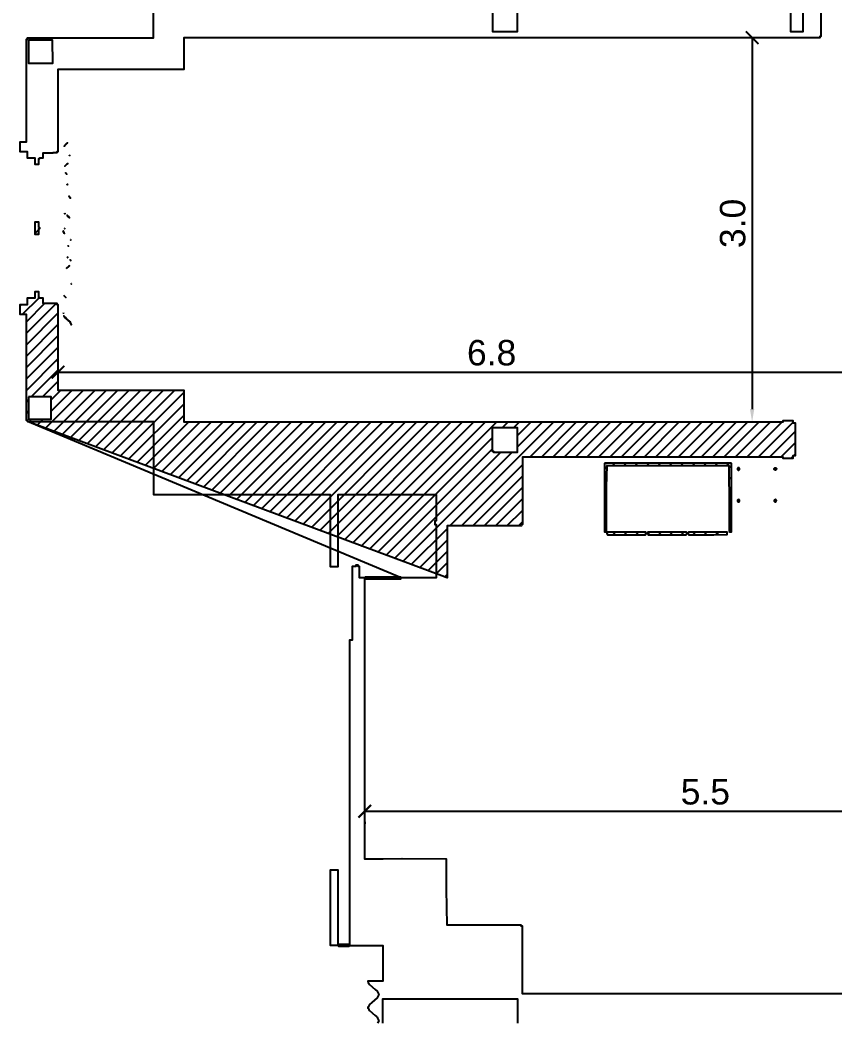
# Model space of a CAD drawing. Header units: metres. Extents: x -155 to -31, y -2 to 38.
# Drawn here: x -147.2 to -140.78, y 5.72 to 13.6 of the extents above; entities that cross this region are included whole.
import ezdxf

# ---------------------------------------------------------------- set-up
doc = ezdxf.new("R2010")
doc.units = ezdxf.units.M
doc.layers.add('DİMENSİONS', color=1, linetype='Continuous', true_color=0xff0000)
doc.layers.add('Layer 03$CATI_MOBILYA', color=9, linetype='Continuous', true_color=0xc0c0c0)
doc.layers.add('Layer 03$CATI_DUVAR', color=7, linetype='Continuous')
doc.styles.add('Default', font='arial.ttf')
doc.dimstyles.new('Default', dxfattribs={"dimscale": 2, "dimtxt": 0.1, "dimasz": 0.1, "dimexe": 0.05, "dimexo": 0.05, "dimgap": 0.025, "dimtad": 1, "dimtoh": 1, "dimzin": 1, "dimdsep": 46, "dimtxsty": 'Default', "dimcen": 0.05, "dimazin": 1, "dimtfac": 1, "dimtdec": 4, "dimtix": 1, "dimtofl": 0, "dimtmove": 1, "dimatfit": 3, "dimfxl": 0.1, "dimtolj": 1, "dimtzin": 1, "dimarcsym": 0})
pattern_1 = [(45, (-140.90624, 9.92203), (-0.0449013, 0.0449013), [])]
pattern_2 = [(135, (-140.90624, 9.92203), (-0.0449013, -0.0449013), [])]

# ---------------------------------------------------------------- blocks, each defined once
blk = doc.blocks.new('_ArchTick')
at = {"color": 0, "linetype": 'ByBlock', "const_width": 0.15}
blk.add_lwpolyline([(-0.5, -0.5), (0.5, 0.5)], dxfattribs=at)
blk = doc.blocks.new('*D23')
at = {"layer": 'Defpoints', "color": 0}
for p in [(-141.4339, 13.46), (-141.4339, 10.4379), (-141.4339, 10.4379)]:
    blk.add_point(p, dxfattribs=at)
at = {"layer": 'DİMENSİONS', "color": 0, "lineweight": -2}
for p, q in [((-141.4339, 13.46), (-141.4339, 10.5379)), ((-141.3339, 13.46), (-141.3339, 13.46)), ((-141.3339, 10.4379), (-141.3339, 10.4379))]:
    blk.add_line(p, q, dxfattribs=at)
at = {"layer": 'DİMENSİONS', "color": 0}
blk.add_solid([(-141.4506, 10.5379), (-141.4172, 10.5379), (-141.4339, 10.4379)], dxfattribs=at)
at = {"layer": 'DİMENSİONS', "color": 0, "lineweight": -2, "xscale": 0.1, "yscale": 0.1, "zscale": 0.1, "rotation": 90}
blk.add_blockref('_ArchTick', (-141.4339, 13.46), dxfattribs=at)
at = {"layer": 'DİMENSİONS', "color": 0, "insert": (-141.5861, 11.999), "char_height": 0.2, "attachment_point": 5, "rotation": 90, "style": 'Default'}
blk.add_mtext('\\A1;3.0', dxfattribs=at)
blk = doc.blocks.new('*D24')
at = {"layer": 'Defpoints', "color": 0}
for p in [(-146.8987, 10.8087), (-140.0702, 10.8285), (-140.0702, 10.8087)]:
    blk.add_point(p, dxfattribs=at)
at = {"layer": 'DİMENSİONS', "color": 0, "lineweight": -2}
for p, q in [((-146.8987, 10.9087), (-146.8987, 10.9285)), ((-140.0702, 10.9087), (-140.0702, 10.9285)), ((-146.8987, 10.8285), (-140.0702, 10.8285))]:
    blk.add_line(p, q, dxfattribs=at)
at = {"layer": 'DİMENSİONS', "color": 0, "lineweight": -2, "xscale": 0.1, "yscale": 0.1, "zscale": 0.1, "rotation": 180}
blk.add_blockref('_ArchTick', (-146.8987, 10.8285), dxfattribs=at)
at = {"layer": 'DİMENSİONS', "color": 0, "lineweight": -2, "xscale": 0.1, "yscale": 0.1, "zscale": 0.1}
blk.add_blockref('_ArchTick', (-140.0702, 10.8285), dxfattribs=at)
at = {"layer": 'DİMENSİONS', "color": 0, "insert": (-143.4844, 10.9806), "char_height": 0.2, "attachment_point": 5, "style": 'Default'}
blk.add_mtext('\\A1;6.8', dxfattribs=at)
blk = doc.blocks.new('*D63')
at = {"layer": 'Defpoints', "color": 0}
for p in [(-144.4832, 7.39), (-139.0203, 7.39), (-139.0203, 7.3742)]:
    blk.add_point(p, dxfattribs=at)
at = {"layer": 'DİMENSİONS', "color": 0, "lineweight": -2}
for p, q in [((-144.4832, 7.3742), (-139.1203, 7.3742)), ((-144.4832, 7.29), (-144.4832, 7.2742)), ((-139.0203, 7.29), (-139.0203, 7.2742))]:
    blk.add_line(p, q, dxfattribs=at)
at = {"layer": 'DİMENSİONS', "color": 0}
blk.add_solid([(-139.1203, 7.3575), (-139.1203, 7.3908), (-139.0203, 7.3742)], dxfattribs=at)
at = {"layer": 'DİMENSİONS', "color": 0, "lineweight": -2, "xscale": 0.1, "yscale": 0.1, "zscale": 0.1, "rotation": 180}
blk.add_blockref('_ArchTick', (-144.4832, 7.3742), dxfattribs=at)
at = {"layer": 'DİMENSİONS', "color": 0, "insert": (-141.8018, 7.5259), "char_height": 0.2, "attachment_point": 5, "style": 'Default'}
blk.add_mtext('\\A1;5.5', dxfattribs=at)

msp = doc.modelspace()

# ---------------------------------------------------------------- hatches: boundary and pattern name
at = {"layer": 'Layer 03$CATI_DUVAR'}
h = msp.add_hatch(dxfattribs=at)
h.set_pattern_fill('ANSI31', scale=0.02, style=0, pattern_type=2)
h.set_pattern_definition(pattern_1)
h.paths.add_polyline_path([(-147.0517, 11.9667), (-147.0431, 11.9667), (-147.0431, 11.9568), (-147.0517, 11.9568), (-147.0517, 11.9117), (-147.0771, 11.9117), (-147.0771, 12.0124), (-147.0517, 12.0124)], flags=0)
h = msp.add_hatch(dxfattribs=at)
h.set_pattern_fill('ANSI31', scale=0.02, style=0, pattern_type=2)
h.set_pattern_definition(pattern_1)
h.paths.add_polyline_path([(-147.1378, 10.4399), (-147.1378, 10.4493), (-147.1472, 10.4493), (-147.1472, 11.2817), (-147.1969, 11.2817), (-147.1969, 11.362), (-147.1378, 11.3621), (-147.1378, 11.371), (-147.1372, 11.371), (-147.1372, 11.4125), (-147.0771, 11.4125), (-147.0771, 11.4623), (-147.0517, 11.4623), (-147.0517, 11.4169), (-147.0431, 11.4169), (-147.0431, 11.4125), (-147.0167, 11.4125), (-147.0167, 11.371), (-146.9378, 11.3711), (-146.9077, 11.3711), (-146.9077, 11.362), (-146.8987, 11.362), (-146.8991, 10.9455), (-146.8993, 10.9455), (-146.8993, 10.6879), (-145.9077, 10.6879), (-145.9077, 10.4379), (-141.1893, 10.4379), (-141.1893, 10.4494), (-141.1145, 10.4494), (-141.1145, 10.4379), (-141.1128, 10.4379), (-141.1128, 10.4295), (-141.0943, 10.4293), (-141.0943, 10.1696), (-141.1031, 10.1696), (-141.1031, 10.1693), (-141.1128, 10.1693), (-141.1128, 10.1599), (-141.1145, 10.1599), (-141.1145, 10.1494), (-141.1893, 10.1494), (-141.1893, 10.1599), (-143.2422, 10.1599), (-143.2422, 9.6293), (-143.2477, 9.6293), (-143.2497, 9.6201), (-143.8355, 9.6201), (-143.8355, 9.2093)], flags=0)
h.paths.add_polyline_path([(-143.4792, 10.39), (-143.4792, 10.2083), (-143.4702, 10.2083), (-143.4702, 10.1993), (-143.2811, 10.1993), (-143.2811, 10.39)], flags=0)
h.paths.add_polyline_path([(-147.1292, 10.6339), (-147.1292, 10.4579), (-146.9519, 10.4579), (-146.9519, 10.6339)], flags=0)
at = {"layer": 'Layer 03$CATI_MOBILYA'}
h = msp.add_hatch(dxfattribs=at)
h.set_pattern_fill('ANSI31', scale=0.02, angle=90, style=0, pattern_type=2)
h.set_pattern_definition(pattern_2)
h.paths.add_polyline_path([(-146.8325, 12.6261), (-146.8286, 12.6295), (-146.823, 12.6317), (-146.8311, 12.6247), (-146.8495, 12.6056), (-146.8357, 12.6228)], flags=0)
h = msp.add_hatch(dxfattribs=at)
h.set_pattern_fill('ANSI31', scale=0.02, angle=90, style=0, pattern_type=2)
h.set_pattern_definition(pattern_2)
h.paths.add_polyline_path([(-146.8069, 12.5355), (-146.8048, 12.532), (-146.8084, 12.5342)], flags=0)
h = msp.add_hatch(dxfattribs=at)
h.set_pattern_fill('ANSI31', scale=0.02, angle=90, style=0, pattern_type=2)
h.set_pattern_definition(pattern_2)
h.paths.add_polyline_path([(-146.8281, 12.4639), (-146.8202, 12.4709), (-146.8294, 12.4653), (-146.8441, 12.4482)], flags=0)
h = msp.add_hatch(dxfattribs=at)
h.set_pattern_fill('ANSI31', scale=0.02, angle=90, style=0, pattern_type=2)
h.set_pattern_definition(pattern_2)
h.paths.add_polyline_path([(-146.8371, 12.3978), (-146.8273, 12.387), (-146.8384, 12.3964)], flags=0)
h = msp.add_hatch(dxfattribs=at)
h.set_pattern_fill('ANSI31', scale=0.02, angle=90, style=0, pattern_type=2)
h.set_pattern_definition(pattern_2)
h.paths.add_polyline_path([(-146.8262, 12.3045), (-146.8226, 12.3078), (-146.8249, 12.303)], flags=0)
h = msp.add_hatch(dxfattribs=at)
h.set_pattern_fill('ANSI31', scale=0.02, angle=90, style=0, pattern_type=2)
h.set_pattern_definition(pattern_2)
h.paths.add_polyline_path([(-146.814, 12.2127), (-146.7994, 12.1974), (-146.8125, 12.214)], flags=0)
h = msp.add_hatch(dxfattribs=at)
h.set_pattern_fill('ANSI31', scale=0.02, angle=90, style=0, pattern_type=2)
h.set_pattern_definition(pattern_2)
h.paths.add_polyline_path([(-146.8445, 12.0793), (-146.8425, 12.0761), (-146.844, 12.0749)], flags=0)
h = msp.add_hatch(dxfattribs=at)
h.set_pattern_fill('ANSI31', scale=0.02, angle=90, style=0, pattern_type=2)
h.set_pattern_definition(pattern_2)
h.paths.add_polyline_path([(-146.8135, 12.0479), (-146.8071, 12.0436), (-146.8155, 12.0533), (-146.8266, 12.0626), (-146.8251, 12.0588), (-146.817, 12.0519)], flags=0)
h = msp.add_hatch(dxfattribs=at)
h.set_pattern_fill('ANSI31', scale=0.02, angle=90, style=0, pattern_type=2)
h.set_pattern_definition(pattern_2)
h.paths.add_polyline_path([(-146.8562, 11.9371), (-146.8582, 11.9371), (-146.8558, 11.9379)], flags=0)
h = msp.add_hatch(dxfattribs=at)
h.set_pattern_fill('ANSI31', scale=0.02, angle=90, style=0, pattern_type=2)
h.set_pattern_definition(pattern_2)
h.paths.add_polyline_path([(-146.85, 11.921), (-146.8466, 11.9185), (-146.8562, 11.9371), (-146.8522, 11.9253)], flags=0)
h = msp.add_hatch(dxfattribs=at)
h.set_pattern_fill('ANSI31', scale=0.02, angle=90, style=0, pattern_type=2)
h.set_pattern_definition(pattern_2)
h.paths.add_polyline_path([(-146.8465, 11.96), (-146.8449, 11.9588), (-146.8469, 11.9591)], flags=0)
h = msp.add_hatch(dxfattribs=at)
h.set_pattern_fill('ANSI31', scale=0.02, angle=90, style=0, pattern_type=2)
h.set_pattern_definition(pattern_2)
h.paths.add_polyline_path([(-146.7988, 11.869), (-146.798, 11.8682), (-146.7962, 11.8689)], flags=0)
h = msp.add_hatch(dxfattribs=at)
h.set_pattern_fill('ANSI31', scale=0.02, angle=90, style=0, pattern_type=2)
h.set_pattern_definition(pattern_2)
h.paths.add_polyline_path([(-146.8209, 11.8188), (-146.817, 11.8222), (-146.8155, 11.8208)], flags=0)
h = msp.add_hatch(dxfattribs=at)
h.set_pattern_fill('ANSI31', scale=0.02, angle=90, style=0, pattern_type=2)
h.set_pattern_definition(pattern_2)
h.paths.add_polyline_path([(-146.8255, 11.7351), (-146.8231, 11.7303), (-146.8217, 11.7318)], flags=0)
h = msp.add_hatch(dxfattribs=at)
h.set_pattern_fill('ANSI31', scale=0.02, angle=90, style=0, pattern_type=2)
h.set_pattern_definition(pattern_2)
h.paths.add_polyline_path([(-146.7996, 11.7073), (-146.7979, 11.7083), (-146.8013, 11.7117)], flags=0)
h = msp.add_hatch(dxfattribs=at)
h.set_pattern_fill('ANSI31', scale=0.02, angle=90, style=0, pattern_type=2)
h.set_pattern_definition(pattern_2)
h.paths.add_polyline_path([(-146.8317, 11.644), (-146.8125, 11.66), (-146.8082, 11.6655), (-146.814, 11.6614), (-146.8302, 11.6478)], flags=0)
h = msp.add_hatch(dxfattribs=at)
h.set_pattern_fill('ANSI31', scale=0.02, angle=90, style=0, pattern_type=2)
h.set_pattern_definition(pattern_2)
h.paths.add_polyline_path([(-146.7932, 11.5242), (-146.7929, 11.5232), (-146.7949, 11.5236)], flags=0)
h = msp.add_hatch(dxfattribs=at)
h.set_pattern_fill('ANSI31', scale=0.02, angle=90, style=0, pattern_type=2)
h.set_pattern_definition(pattern_2)
h.paths.add_polyline_path([(-146.8511, 11.4327), (-146.8364, 11.4156), (-146.835, 11.4169)], flags=0)
h = msp.add_hatch(dxfattribs=at)
h.set_pattern_fill('ANSI31', scale=0.02, angle=90, style=0, pattern_type=2)
h.set_pattern_definition(pattern_2)
h.paths.add_polyline_path([(-146.855, 11.2948), (-146.8539, 11.2932), (-146.8558, 11.293), (-146.8558, 11.2939)], flags=0)
h = msp.add_hatch(dxfattribs=at)
h.set_pattern_fill('ANSI31', scale=0.02, angle=90, style=0, pattern_type=2)
h.set_pattern_definition(pattern_2)
h.paths.add_polyline_path([(-146.8415, 11.2573), (-146.8325, 11.248), (-146.8168, 11.2344), (-146.8083, 11.2296), (-146.8311, 11.2494), (-146.8399, 11.2586), (-146.8526, 11.2718)], flags=0)
h = msp.add_hatch(dxfattribs=at)
h.set_pattern_fill('ANSI31', scale=0.02, angle=90, style=0, pattern_type=2)
h.set_pattern_definition(pattern_2)
h.paths.add_polyline_path([(-146.8026, 11.2229), (-146.8059, 11.225), (-146.8044, 11.2263)], flags=0)
h = msp.add_hatch(dxfattribs=at)
h.set_pattern_fill('ANSI31', scale=0.02, angle=90, style=0, pattern_type=2)
h.set_pattern_definition(pattern_2)
h.paths.add_polyline_path([(-146.8026, 11.2229), (-146.8012, 11.2156), (-146.7943, 11.202), (-146.7937, 11.2023), (-146.793, 11.2027), (-146.7924, 11.203)], flags=0)
h = msp.add_hatch(dxfattribs=at)
h.set_pattern_fill('ANSI31', scale=0.02, angle=90, style=0, pattern_type=2)
h.set_pattern_definition(pattern_2)
h.paths.add_polyline_path([(-142.5946, 9.5724), (-142.5933, 9.572), (-142.5856, 9.572), (-142.5815, 9.572), (-142.5809, 9.5722), (-142.5796, 9.5727), (-142.5794, 9.5736), (-142.5789, 9.5753), (-142.5789, 9.924), (-142.5757, 10.0943), (-141.9493, 10.0943), (-141.6167, 10.0943), (-141.616, 10.0945), (-141.6141, 9.7605), (-141.6141, 9.5753), (-141.6136, 9.5744), (-141.6128, 9.5727), (-141.6121, 9.5724), (-141.6108, 9.572), (-141.6031, 9.572), (-141.5991, 9.572), (-141.5984, 9.5722), (-141.5971, 9.5727), (-141.5969, 9.5736), (-141.5964, 9.5753), (-141.5964, 9.924), (-141.5964, 10.1093), (-141.5967, 10.11), (-141.5971, 10.1112), (-141.5978, 10.1115), (-141.5991, 10.1119), (-141.6067, 10.1119), (-141.6108, 10.1119), (-141.6115, 10.1117), (-141.6128, 10.1112), (-141.6132, 10.1106), (-141.6141, 10.1093), (-141.6143, 10.11), (-141.6147, 10.1112), (-141.6154, 10.1115), (-141.6167, 10.1119), (-142.243, 10.1119), (-142.5757, 10.1119), (-142.5763, 10.1117), (-142.5776, 10.1112), (-142.5781, 10.1106), (-142.5789, 10.1093), (-142.5792, 10.11), (-142.5796, 10.1112), (-142.5803, 10.1115), (-142.5815, 10.1119), (-142.5892, 10.1119), (-142.5933, 10.1119), (-142.594, 10.1117), (-142.5952, 10.1112), (-142.5957, 10.1106), (-142.5966, 10.1093), (-142.5966, 9.7605), (-142.5966, 9.5753), (-142.5961, 9.5744), (-142.5952, 9.5727)], flags=0)
h = msp.add_hatch(dxfattribs=at)
h.set_pattern_fill('ANSI31', scale=0.02, angle=90, style=0, pattern_type=2)
h.set_pattern_definition(pattern_2)
h.paths.add_polyline_path([(-141.5466, 10.0599), (-141.5458, 10.059), (-141.5425, 10.0584), (-141.5414, 10.0582), (-141.5378, 10.0588), (-141.5366, 10.059), (-141.5342, 10.0617), (-141.5334, 10.0626), (-141.5325, 10.0659), (-141.5322, 10.0671), (-141.5331, 10.0703), (-141.5334, 10.0715), (-141.5358, 10.0739), (-141.5366, 10.0747), (-141.5402, 10.0756), (-141.5414, 10.0759), (-141.5447, 10.075), (-141.5458, 10.0747), (-141.5482, 10.0723), (-141.549, 10.0715), (-141.5499, 10.0682), (-141.5502, 10.0671), (-141.5493, 10.0638), (-141.549, 10.0626)], flags=0)
h = msp.add_hatch(dxfattribs=at)
h.set_pattern_fill('ANSI31', scale=0.02, angle=90, style=0, pattern_type=2)
h.set_pattern_definition(pattern_2)
h.paths.add_polyline_path([(-141.2603, 10.0671), (-141.26, 10.0682), (-141.2591, 10.0715), (-141.2583, 10.0723), (-141.2559, 10.0747), (-141.2547, 10.075), (-141.2515, 10.0759), (-141.2502, 10.0756), (-141.2466, 10.0747), (-141.2458, 10.0739), (-141.2434, 10.0715), (-141.2431, 10.0703), (-141.2422, 10.0671), (-141.2425, 10.0659), (-141.2434, 10.0626), (-141.2443, 10.0617), (-141.2466, 10.059), (-141.2479, 10.0588), (-141.2515, 10.0582), (-141.2526, 10.0584), (-141.2559, 10.059), (-141.2567, 10.0599), (-141.2591, 10.0626), (-141.2594, 10.0638)], flags=0)
h = msp.add_hatch(dxfattribs=at)
h.set_pattern_fill('ANSI31', scale=0.02, angle=90, style=0, pattern_type=2)
h.set_pattern_definition(pattern_2)
h.paths.add_polyline_path([(-141.5325, 9.816), (-141.5322, 9.8173), (-141.5331, 9.8206), (-141.5334, 9.8217), (-141.5358, 9.8241), (-141.5366, 9.8249), (-141.5402, 9.8258), (-141.5414, 9.8261), (-141.5447, 9.8252), (-141.5458, 9.8249), (-141.5482, 9.8225), (-141.549, 9.8217), (-141.5499, 9.8184), (-141.5502, 9.8173), (-141.5493, 9.8137), (-141.549, 9.8125), (-141.5466, 9.8101), (-141.5458, 9.8092), (-141.5425, 9.8083), (-141.5414, 9.808), (-141.5378, 9.8089), (-141.5366, 9.8092), (-141.5342, 9.8116), (-141.5334, 9.8125)], flags=0)
h = msp.add_hatch(dxfattribs=at)
h.set_pattern_fill('ANSI31', scale=0.02, angle=90, style=0, pattern_type=2)
h.set_pattern_definition(pattern_2)
h.paths.add_polyline_path([(-141.2479, 9.8089), (-141.2466, 9.8092), (-141.2443, 9.8116), (-141.2434, 9.8125), (-141.2425, 9.816), (-141.2422, 9.8173), (-141.2431, 9.8206), (-141.2434, 9.8217), (-141.2458, 9.8241), (-141.2466, 9.8249), (-141.2502, 9.8258), (-141.2515, 9.8261), (-141.2547, 9.8252), (-141.2559, 9.8249), (-141.2583, 9.8225), (-141.2591, 9.8217), (-141.26, 9.8184), (-141.2603, 9.8173), (-141.2594, 9.8137), (-141.2591, 9.8125), (-141.2567, 9.8101), (-141.2559, 9.8092), (-141.2526, 9.8083), (-141.2515, 9.808)], flags=0)
h = msp.add_hatch(dxfattribs=at)
h.set_pattern_fill('ANSI31', scale=0.02, angle=90, style=0, pattern_type=2)
h.set_pattern_definition(pattern_2)
h.paths.add_polyline_path([(-142.5763, 9.5537), (-142.5759, 9.5528), (-142.575, 9.5511), (-142.5741, 9.5507), (-142.5724, 9.5498), (-142.3751, 9.5498), (-142.2734, 9.5498), (-142.2723, 9.5503), (-142.2701, 9.5511), (-142.2699, 9.552), (-142.2695, 9.5537), (-142.2695, 9.5619), (-142.2695, 9.5661), (-142.2697, 9.567), (-142.2701, 9.5688), (-142.2713, 9.5692), (-142.2734, 9.5701), (-142.4707, 9.5701), (-142.5724, 9.5701), (-142.5733, 9.5696), (-142.5763, 9.558)], flags=0)
h = msp.add_hatch(dxfattribs=at)
h.set_pattern_fill('ANSI31', scale=0.02, angle=90, style=0, pattern_type=2)
h.set_pattern_definition(pattern_2)
h.paths.add_polyline_path([(-142.2564, 9.558), (-142.2564, 9.5537), (-142.256, 9.5528), (-142.2551, 9.5511), (-142.2542, 9.5507), (-142.2525, 9.5498), (-142.0552, 9.5498), (-141.9535, 9.5498), (-141.9524, 9.5503), (-141.9503, 9.5511), (-141.9498, 9.552), (-141.949, 9.5537), (-141.949, 9.5619), (-141.949, 9.5661), (-141.9494, 9.567), (-141.9503, 9.5688), (-141.9514, 9.5692), (-141.9535, 9.5701), (-142.1508, 9.5701), (-142.2525, 9.5701), (-142.2534, 9.5696), (-142.2551, 9.5688), (-142.2556, 9.5679), (-142.2564, 9.5661)], flags=0)
h = msp.add_hatch(dxfattribs=at)
h.set_pattern_fill('ANSI31', scale=0.02, angle=90, style=0, pattern_type=2)
h.set_pattern_definition(pattern_2)
h.paths.add_polyline_path([(-141.9366, 9.558), (-141.9366, 9.5537), (-141.9361, 9.5528), (-141.9353, 9.5511), (-141.9341, 9.5507), (-141.932, 9.5498), (-141.7347, 9.5498), (-141.6299, 9.552), (-141.6291, 9.5537), (-141.6291, 9.5619), (-141.6291, 9.5661), (-141.6295, 9.567), (-141.6304, 9.5688), (-141.6313, 9.5692), (-141.633, 9.5701), (-141.8303, 9.5701), (-141.932, 9.5701), (-141.9331, 9.5696), (-141.9353, 9.5688), (-141.9357, 9.5679), (-141.9366, 9.5661)], flags=0)

# ---------------------------------------------------------------- linework, layer by layer
at = {"layer": 'Layer 03$CATI_DUVAR'}
for points in [[(-140.8923, 13.7293), (-140.8923, 13.4694), (-140.8998, 13.4694), (-140.9005, 13.46), (-145.9077, 13.46), (-145.9077, 13.21), (-146.8987, 13.21), (-146.8987, 12.7036), (-146.8993, 12.7036), (-146.8993, 12.5619), (-146.9077, 12.5619), (-146.9077, 12.5531), (-146.9377, 12.5531), (-146.9377, 12.5529), (-147.0167, 12.5529), (-147.0167, 12.5119), (-147.0431, 12.5119), (-147.0431, 12.5068), (-147.0517, 12.5068), (-147.0517, 12.4619), (-147.0771, 12.4619), (-147.0771, 12.5119), (-147.1372, 12.5119), (-147.1372, 12.5529), (-147.1378, 12.5529), (-147.1378, 12.5617), (-147.1472, 12.5617), (-147.1472, 12.5624), (-147.1969, 12.5624), (-147.1969, 12.6416), (-147.1472, 12.6416), (-147.1472, 13.4494), (-147.1378, 13.4494), (-147.1378, 13.458), (-146.1471, 13.458), (-146.1471, 13.6992)], [(-143.4788, 13.6992), (-143.4788, 13.5079), (-143.2811, 13.5079), (-143.2811, 13.6992)], [(-141.1311, 13.6992), (-141.1311, 13.5079), (-141.0311, 13.5079), (-141.0312, 13.6992)], [(-139.0203, 5.9379), (-143.2422, 5.9379), (-143.2422, 6.4694), (-143.2512, 6.4694), (-143.2512, 6.478), (-143.8342, 6.478), (-143.839, 6.7617), (-143.839, 6.9982), (-144.1895, 6.9985), (-144.19, 6.9985), (-144.3395, 6.9984), (-144.3425, 6.9984), (-144.4832, 6.9984), (-144.4832, 8.7194), (-144.4832, 9.2033), (-144.1986, 9.2033), (-144.1986, 9.2093), (-144.1986, 9.2153), (-144.4802, 9.2153), (-144.4802, 9.2093), (-144.5252, 9.2093), (-144.5252, 9.3), (-144.5342, 9.3), (-144.5342, 9.3105), (-144.5541, 9.3105), (-144.5541, 9.3), (-144.5631, 9.3), (-144.5631, 9.2999), (-144.5832, 9.2998), (-144.5832, 8.7194), (-144.6037, 8.7194), (-144.6037, 7.4962), (-144.6037, 7.4906), (-144.6037, 7.4903), (-144.6029, 6.3247), (-144.6922, 6.3246), (-144.6922, 6.8627), (-144.6919, 6.9098), (-144.6922, 6.9098), (-144.7542, 6.9105), (-144.7542, 6.3206), (-144.733, 6.3204), (-144.7125, 6.3204), (-144.69, 6.3207), (-144.69, 6.3126), (-144.6059, 6.3127), (-144.6059, 6.3187), (-144.5714, 6.3187), (-144.5486, 6.3187), (-144.5339, 6.3187), (-144.4824, 6.3187), (-144.342, 6.3188), (-144.3419, 6.2381), (-144.3416, 6.0371), (-144.46, 6.037), (-144.4551, 6.0269), (-144.447, 6.0106), (-144.4002, 5.971), (-144.3844, 5.9577), (-144.3718, 5.9315), (-144.3818, 5.9107), (-144.3845, 5.9051), (-144.4272, 5.8692), (-144.447, 5.8525), (-144.4518, 5.8427), (-144.4571, 5.8321), (-144.4599, 5.8321), (-144.4585, 5.8293), (-144.4601, 5.8261), (-144.4569, 5.8261), (-144.4519, 5.8156), (-144.447, 5.8057), (-144.4004, 5.7662), (-144.3918, 5.759), (-144.3845, 5.7528), (-144.3818, 5.7472), (-144.3718, 5.7264), (-144.3817, 5.7058)], [(-144.3412, 5.7058), (-144.3412, 5.7265), (-144.3413, 5.7473), (-144.3413, 5.7528), (-144.3413, 5.759), (-144.3413, 5.7663), (-144.3413, 5.8059), (-144.3413, 5.8157), (-144.3414, 5.8262), (-144.3414, 5.8319), (-144.3414, 5.8429), (-144.3414, 5.8527), (-144.3414, 5.8693), (-144.3415, 5.898), (-143.2811, 5.8994), (-143.2811, 5.7081)]]:
    msp.add_lwpolyline(points, dxfattribs=at)
for points in [[(-147.1292, 13.44), (-147.1292, 13.2591), (-146.9377, 13.2591), (-146.9401, 13.44)], [(-147.0517, 11.9667), (-147.0431, 11.9667), (-147.0431, 11.9568), (-147.0517, 11.9568), (-147.0517, 11.9117), (-147.0771, 11.9117), (-147.0771, 12.0124), (-147.0517, 12.0124)], [(-147.1378, 10.4399), (-147.1378, 10.4493), (-147.1472, 10.4493), (-147.1472, 11.2817), (-147.1969, 11.2817), (-147.1969, 11.362), (-147.1378, 11.3621), (-147.1378, 11.371), (-147.1372, 11.371), (-147.1372, 11.4125), (-147.0771, 11.4125), (-147.0771, 11.4623), (-147.0517, 11.4623), (-147.0517, 11.4169), (-147.0431, 11.4169), (-147.0431, 11.4125), (-147.0167, 11.4125), (-147.0167, 11.371), (-146.9378, 11.3711), (-146.9077, 11.3711), (-146.9077, 11.362), (-146.8987, 11.362), (-146.8991, 10.9455), (-146.8993, 10.9455), (-146.8993, 10.6879), (-145.9077, 10.6879), (-145.9077, 10.4379), (-141.1893, 10.4379), (-141.1893, 10.4494), (-141.1145, 10.4494), (-141.1145, 10.4379), (-141.1128, 10.4379), (-141.1128, 10.4295), (-141.0943, 10.4293), (-141.0943, 10.1696), (-141.1031, 10.1696), (-141.1031, 10.1693), (-141.1128, 10.1693), (-141.1128, 10.1599), (-141.1145, 10.1599), (-141.1145, 10.1494), (-141.1893, 10.1494), (-141.1893, 10.1599), (-143.2422, 10.1599), (-143.2422, 9.6293), (-143.2477, 9.6293), (-143.2497, 9.6201), (-143.8355, 9.6201), (-143.8355, 9.2093)], [(-147.1292, 10.6339), (-147.1292, 10.4579), (-146.9519, 10.4579), (-146.9519, 10.6339)], [(-147.1378, 10.4399), (-146.1471, 10.4399), (-146.1471, 9.8671), (-144.7542, 9.8671), (-144.7542, 9.3001), (-144.7204, 9.2989), (-144.7203, 9.3008), (-144.6919, 9.3008), (-144.6922, 9.4141), (-144.6922, 9.8671), (-143.9217, 9.8671), (-143.9217, 9.6594), (-143.9308, 9.6594), (-143.9308, 9.6293), (-143.9218, 9.6293), (-143.9217, 9.2093), (-143.9247, 9.2093), (-144.1956, 9.2093)], [(-143.4792, 10.39), (-143.4792, 10.2083), (-143.4702, 10.2083), (-143.4702, 10.1993), (-143.2811, 10.1993), (-143.2811, 10.39)]]:
    msp.add_lwpolyline(points, close=True, dxfattribs=at)
at = {"layer": 'Layer 03$CATI_MOBILYA'}
for points in [[(-146.8325, 12.6261), (-146.8286, 12.6295), (-146.823, 12.6317), (-146.8311, 12.6247), (-146.8495, 12.6056), (-146.8357, 12.6228)], [(-146.8069, 12.5355), (-146.8048, 12.532), (-146.8084, 12.5342)], [(-146.8281, 12.4639), (-146.8202, 12.4709), (-146.8294, 12.4653), (-146.8441, 12.4482)], [(-146.8371, 12.3978), (-146.8273, 12.387), (-146.8384, 12.3964)], [(-146.8262, 12.3045), (-146.8226, 12.3078), (-146.8249, 12.303)], [(-146.814, 12.2127), (-146.7994, 12.1974), (-146.8125, 12.214)], [(-146.8445, 12.0793), (-146.8425, 12.0761), (-146.844, 12.0749)], [(-146.8135, 12.0479), (-146.8071, 12.0436), (-146.8155, 12.0533), (-146.8266, 12.0626), (-146.8251, 12.0588), (-146.817, 12.0519)], [(-146.8562, 11.9371), (-146.8582, 11.9371), (-146.8558, 11.9379)], [(-146.85, 11.921), (-146.8466, 11.9185), (-146.8562, 11.9371), (-146.8522, 11.9253)], [(-146.8465, 11.96), (-146.8449, 11.9588), (-146.8469, 11.9591)], [(-146.7988, 11.869), (-146.798, 11.8682), (-146.7962, 11.8689)], [(-146.8209, 11.8188), (-146.817, 11.8222), (-146.8155, 11.8208)], [(-146.8255, 11.7351), (-146.8231, 11.7303), (-146.8217, 11.7318)], [(-146.7996, 11.7073), (-146.7979, 11.7083), (-146.8013, 11.7117)], [(-146.8317, 11.644), (-146.8125, 11.66), (-146.8082, 11.6655), (-146.814, 11.6614), (-146.8302, 11.6478)], [(-146.7932, 11.5242), (-146.7929, 11.5232), (-146.7949, 11.5236)], [(-146.8511, 11.4327), (-146.8364, 11.4156), (-146.835, 11.4169)], [(-146.855, 11.2948), (-146.8539, 11.2932), (-146.8558, 11.293), (-146.8558, 11.2939)], [(-146.8415, 11.2573), (-146.8325, 11.248), (-146.8168, 11.2344), (-146.8083, 11.2296), (-146.8311, 11.2494), (-146.8399, 11.2586), (-146.8526, 11.2718)], [(-146.8026, 11.2229), (-146.8059, 11.225), (-146.8044, 11.2263)], [(-146.8026, 11.2229), (-146.8012, 11.2156), (-146.7943, 11.202), (-146.7937, 11.2023), (-146.793, 11.2027), (-146.7924, 11.203)], [(-142.5946, 9.5724), (-142.5933, 9.572), (-142.5856, 9.572), (-142.5815, 9.572), (-142.5809, 9.5722), (-142.5796, 9.5727), (-142.5794, 9.5736), (-142.5789, 9.5753), (-142.5789, 9.924), (-142.5757, 10.0943), (-141.9493, 10.0943), (-141.6167, 10.0943), (-141.616, 10.0945), (-141.6141, 9.7605), (-141.6141, 9.5753), (-141.6136, 9.5744), (-141.6128, 9.5727), (-141.6121, 9.5724), (-141.6108, 9.572), (-141.6031, 9.572), (-141.5991, 9.572), (-141.5984, 9.5722), (-141.5971, 9.5727), (-141.5969, 9.5736), (-141.5964, 9.5753), (-141.5964, 9.924), (-141.5964, 10.1093), (-141.5967, 10.11), (-141.5971, 10.1112), (-141.5978, 10.1115), (-141.5991, 10.1119), (-141.6067, 10.1119), (-141.6108, 10.1119), (-141.6115, 10.1117), (-141.6128, 10.1112), (-141.6132, 10.1106), (-141.6141, 10.1093), (-141.6143, 10.11), (-141.6147, 10.1112), (-141.6154, 10.1115), (-141.6167, 10.1119), (-142.243, 10.1119), (-142.5757, 10.1119), (-142.5763, 10.1117), (-142.5776, 10.1112), (-142.5781, 10.1106), (-142.5789, 10.1093), (-142.5792, 10.11), (-142.5796, 10.1112), (-142.5803, 10.1115), (-142.5815, 10.1119), (-142.5892, 10.1119), (-142.5933, 10.1119), (-142.594, 10.1117), (-142.5952, 10.1112), (-142.5957, 10.1106), (-142.5966, 10.1093), (-142.5966, 9.7605), (-142.5966, 9.5753), (-142.5961, 9.5744), (-142.5952, 9.5727)], [(-141.5466, 10.0599), (-141.5458, 10.059), (-141.5425, 10.0584), (-141.5414, 10.0582), (-141.5378, 10.0588), (-141.5366, 10.059), (-141.5342, 10.0617), (-141.5334, 10.0626), (-141.5325, 10.0659), (-141.5322, 10.0671), (-141.5331, 10.0703), (-141.5334, 10.0715), (-141.5358, 10.0739), (-141.5366, 10.0747), (-141.5402, 10.0756), (-141.5414, 10.0759), (-141.5447, 10.075), (-141.5458, 10.0747), (-141.5482, 10.0723), (-141.549, 10.0715), (-141.5499, 10.0682), (-141.5502, 10.0671), (-141.5493, 10.0638), (-141.549, 10.0626)], [(-141.2603, 10.0671), (-141.26, 10.0682), (-141.2591, 10.0715), (-141.2583, 10.0723), (-141.2559, 10.0747), (-141.2547, 10.075), (-141.2515, 10.0759), (-141.2502, 10.0756), (-141.2466, 10.0747), (-141.2458, 10.0739), (-141.2434, 10.0715), (-141.2431, 10.0703), (-141.2422, 10.0671), (-141.2425, 10.0659), (-141.2434, 10.0626), (-141.2443, 10.0617), (-141.2466, 10.059), (-141.2479, 10.0588), (-141.2515, 10.0582), (-141.2526, 10.0584), (-141.2559, 10.059), (-141.2567, 10.0599), (-141.2591, 10.0626), (-141.2594, 10.0638)], [(-141.5325, 9.816), (-141.5322, 9.8173), (-141.5331, 9.8206), (-141.5334, 9.8217), (-141.5358, 9.8241), (-141.5366, 9.8249), (-141.5402, 9.8258), (-141.5414, 9.8261), (-141.5447, 9.8252), (-141.5458, 9.8249), (-141.5482, 9.8225), (-141.549, 9.8217), (-141.5499, 9.8184), (-141.5502, 9.8173), (-141.5493, 9.8137), (-141.549, 9.8125), (-141.5466, 9.8101), (-141.5458, 9.8092), (-141.5425, 9.8083), (-141.5414, 9.808), (-141.5378, 9.8089), (-141.5366, 9.8092), (-141.5342, 9.8116), (-141.5334, 9.8125)], [(-141.2479, 9.8089), (-141.2466, 9.8092), (-141.2443, 9.8116), (-141.2434, 9.8125), (-141.2425, 9.816), (-141.2422, 9.8173), (-141.2431, 9.8206), (-141.2434, 9.8217), (-141.2458, 9.8241), (-141.2466, 9.8249), (-141.2502, 9.8258), (-141.2515, 9.8261), (-141.2547, 9.8252), (-141.2559, 9.8249), (-141.2583, 9.8225), (-141.2591, 9.8217), (-141.26, 9.8184), (-141.2603, 9.8173), (-141.2594, 9.8137), (-141.2591, 9.8125), (-141.2567, 9.8101), (-141.2559, 9.8092), (-141.2526, 9.8083), (-141.2515, 9.808)], [(-142.5763, 9.5537), (-142.5759, 9.5528), (-142.575, 9.5511), (-142.5741, 9.5507), (-142.5724, 9.5498), (-142.3751, 9.5498), (-142.2734, 9.5498), (-142.2723, 9.5503), (-142.2701, 9.5511), (-142.2699, 9.552), (-142.2695, 9.5537), (-142.2695, 9.5619), (-142.2695, 9.5661), (-142.2697, 9.567), (-142.2701, 9.5688), (-142.2713, 9.5692), (-142.2734, 9.5701), (-142.4707, 9.5701), (-142.5724, 9.5701), (-142.5733, 9.5696), (-142.5763, 9.558)], [(-142.2564, 9.558), (-142.2564, 9.5537), (-142.256, 9.5528), (-142.2551, 9.5511), (-142.2542, 9.5507), (-142.2525, 9.5498), (-142.0552, 9.5498), (-141.9535, 9.5498), (-141.9524, 9.5503), (-141.9503, 9.5511), (-141.9498, 9.552), (-141.949, 9.5537), (-141.949, 9.5619), (-141.949, 9.5661), (-141.9494, 9.567), (-141.9503, 9.5688), (-141.9514, 9.5692), (-141.9535, 9.5701), (-142.1508, 9.5701), (-142.2525, 9.5701), (-142.2534, 9.5696), (-142.2551, 9.5688), (-142.2556, 9.5679), (-142.2564, 9.5661)], [(-141.9366, 9.558), (-141.9366, 9.5537), (-141.9361, 9.5528), (-141.9353, 9.5511), (-141.9341, 9.5507), (-141.932, 9.5498), (-141.7347, 9.5498), (-141.6299, 9.552), (-141.6291, 9.5537), (-141.6291, 9.5619), (-141.6291, 9.5661), (-141.6295, 9.567), (-141.6304, 9.5688), (-141.6313, 9.5692), (-141.633, 9.5701), (-141.8303, 9.5701), (-141.932, 9.5701), (-141.9331, 9.5696), (-141.9353, 9.5688), (-141.9357, 9.5679), (-141.9366, 9.5661)]]:
    msp.add_lwpolyline(points, close=True, dxfattribs=at)

# ---------------------------------------------------------------- dimensions: what is measured, and where the dimension line sits
at = {"layer": 'DİMENSİONS'}
dim = msp.add_linear_dim(base=(-141.4339, 10.4379, 0.5549), p1=(-141.4339, 13.46, 0.5549), p2=(-141.4339, 10.4379, 0.5549), angle=270, text='3.0', dimstyle='Default', override={"dimscale": 2, "dimasz": 0.05, "dimtih": 0, "dimtoh": 0, "dimdec": 1, "dimlfac": 1, "dimblk1": 'ArchTick', "dimsah": 1}, dxfattribs=at)
dim.commit()
dim.dimension.update_dxf_attribs({"geometry": '*D23', "text_midpoint": (-141.5861, 11.999, 0.5549)})
for base, p1, p2, text, override, picture, middle in [((-140.0702, 10.8285, 0.5549), (-146.8987, 10.8087, 0.5549), (-140.0702, 10.8087, 0.5549), '6.8', {"dimscale": 2, "dimasz": 0.05, "dimtih": 0, "dimtoh": 0, "dimdec": 1, "dimlfac": 1, "dimblk": 'ArchTick', "dimsah": 0}, '*D24', (-143.4844, 10.9806, 0.5549)), ((-139.0203, 7.3742, 0.5549), (-144.4832, 7.39, 0.5549), (-139.0203, 7.39, 0.5549), '5.5', {"dimscale": 2, "dimasz": 0.05, "dimtih": 0, "dimtoh": 0, "dimdec": 1, "dimlfac": 1, "dimblk1": 'ArchTick', "dimsah": 1}, '*D63', (-141.8018, 7.5259, 0.5549))]:
    dim = msp.add_linear_dim(base=base, p1=p1, p2=p2, text=text, dimstyle='Default', override=override, dxfattribs=at)
    dim.commit()
    dim.dimension.update_dxf_attribs({"geometry": picture, "text_midpoint": middle})

doc.saveas('drawing.dxf')
